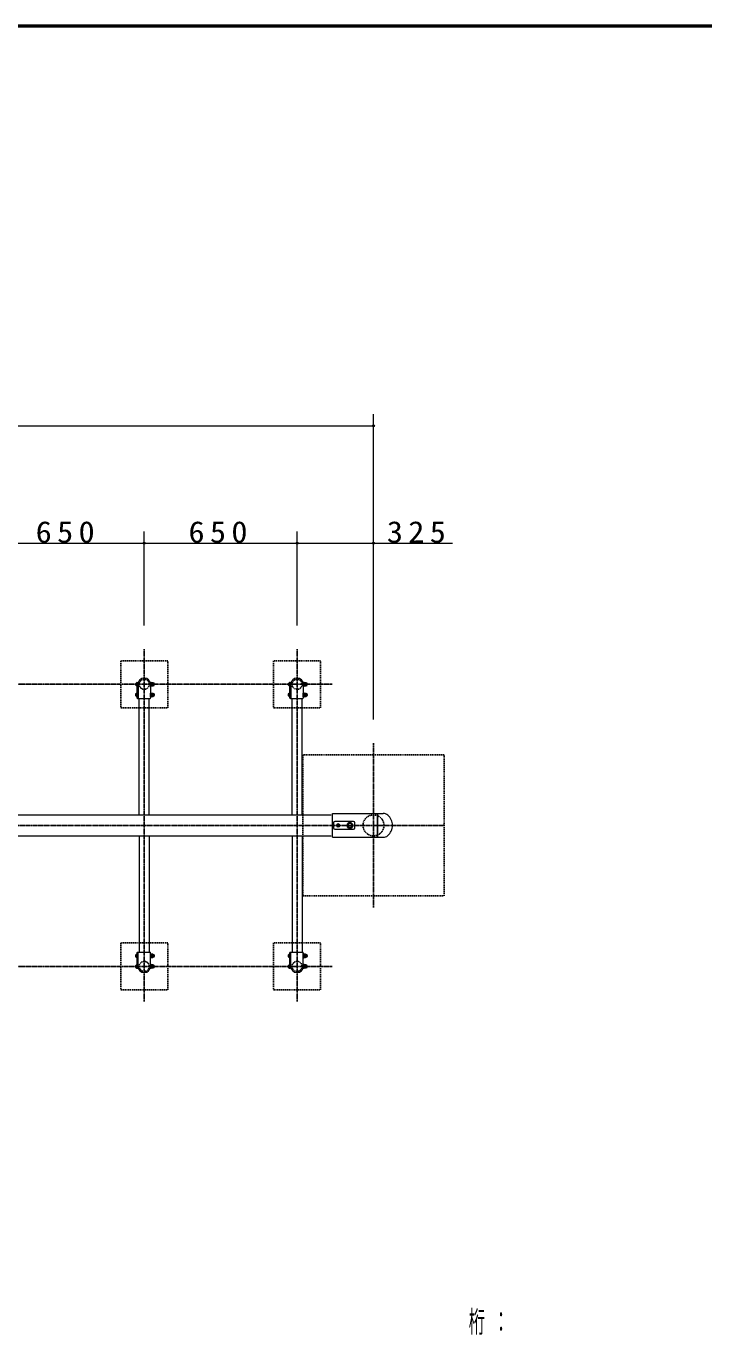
# Model space of a CAD drawing. Units: millimetres at full size. Extents: x -19540 to 57, y -990 to 13350.
# Drawn here: x -12377 to -9495, y 7783 to 13350 of the extents above; entities that cross this region are included whole.
import ezdxf

# ---------------------------------------------------------------- set-up
doc = ezdxf.new("R2010")
doc.units = ezdxf.units.MM
doc.linetypes.add('USER2', pattern=[6, 3, -1, 1, -1])
doc.linetypes.add('USER4', pattern=[8, 5, -3])
for name, color, linetype, lineweight in [('A3図枠', 7, 'Continuous', 25), ('線', 2, 'Continuous', 25), ('補助', 2, 'Continuous', 13)]:
    doc.layers.add(name, color=color, linetype=linetype, lineweight=lineweight)
doc.styles.add('ＭＳ ゴシック', font='')
doc.styles.get('ＭＳ ゴシック').set_extended_font_data('MS Gothic')

# ---------------------------------------------------------------- blocks, each defined once
blk = doc.blocks.new('dimension_origin')
at = {"color": 0, "linetype": 'Continuous', "lineweight": -2}
blk.add_circle((0, 0), 1.25, dxfattribs=at)

msp = doc.modelspace()

# ---------------------------------------------------------------- linework, layer by layer
at = {"layer": 'A3図枠', "lineweight": 50}
msp.add_line((0, 13350), (-19250, 13350), dxfattribs=at)
at = {"layer": '線', "color": 20, "linetype": 'USER2'}
for p, q in [((-11875, 9200), (-11875, 10700)), ((-11225, 9200), (-11225, 10700)), ((-17225, 10550), (-11075, 10550)), ((-10900, 9600), (-10900, 10300)), ((-17750, 9950), (-10600, 9950)), ((-17225, 9350), (-11075, 9350))]:
    msp.add_line(p, q, dxfattribs=at)
at = {"layer": '線'}
for p, q in [((-11911.35, 10546.5), (-11911.35, 10553.5)), ((-11908.1, 10556.9), (-11907.1, 10556.9)), ((-11908.1, 10543.1), (-11908.1, 10556.9)), ((-11908.1, 10543.1), (-11907.1, 10543.1)), ((-11907.1, 10558), (-11905.5, 10558)), ((-11907.1, 10542), (-11907.1, 10558)), ((-11907.1, 10543.1), (-11907.1, 10556.9)), ((-11907.1, 10542), (-11905.5, 10542)), ((-11905.5, 10558), (-11905.5, 10542)), ((-11905.5, 10555), (-11905.5, 10492)), ((-11903.5, 10557), (-11900.559, 10557)), ((-11848.5, 10558), (-11846.9, 10558)), ((-11848.5, 10542), (-11848.5, 10558)), ((-11848.5, 10542), (-11846.9, 10542)), ((-11846.9, 10558), (-11846.9, 10542)), ((-11846.9, 10542.3), (-11846.9, 10557.7)), ((-11846.9, 10557.7), (-11844.9, 10557.7)), ((-11844.9, 10550.682), (-11846.9, 10550.146)), ((-11844.9, 10549.854), (-11846.9, 10549.318)), ((-11846.9, 10542.3), (-11844.9, 10542.3)), ((-11844.9, 10542.3), (-11844.9, 10557.7)), ((-11844.9, 10556.5), (-11838.544, 10556.5)), ((-11844.9, 10543.5), (-11844.9, 10556.5)), ((-11844.9, 10550), (-11839.125, 10550)), ((-11844.9, 10543.5), (-11838.544, 10543.5)), ((-11838.544, 10556.5), (-11838.4, 10556.25)), ((-11838.544, 10543.5), (-11838.4, 10543.75)), ((-11838.4, 10543.75), (-11838.4, 10556.25)), ((-11261.35, 10546.5), (-11261.35, 10553.5)), ((-11258.1, 10556.9), (-11257.1, 10556.9)), ((-11258.1, 10543.1), (-11258.1, 10556.9)), ((-11258.1, 10543.1), (-11257.1, 10543.1)), ((-11257.1, 10558), (-11255.5, 10558)), ((-11257.1, 10542), (-11257.1, 10558)), ((-11257.1, 10543.1), (-11257.1, 10556.9)), ((-11257.1, 10542), (-11255.5, 10542)), ((-11255.5, 10558), (-11255.5, 10542)), ((-11255.5, 10555), (-11255.5, 10492)), ((-11253.5, 10557), (-11250.559, 10557)), ((-11198.5, 10558), (-11196.9, 10558)), ((-11198.5, 10542), (-11198.5, 10558)), ((-11198.5, 10542), (-11196.9, 10542)), ((-11196.9, 10558), (-11196.9, 10542)), ((-11196.9, 10542.3), (-11196.9, 10557.7)), ((-11196.9, 10557.7), (-11194.9, 10557.7)), ((-11194.9, 10550.682), (-11196.9, 10550.146)), ((-11194.9, 10549.854), (-11196.9, 10549.318)), ((-11196.9, 10542.3), (-11194.9, 10542.3)), ((-11194.9, 10542.3), (-11194.9, 10557.7)), ((-11194.9, 10556.5), (-11188.544, 10556.5)), ((-11194.9, 10543.5), (-11194.9, 10556.5)), ((-11194.9, 10550), (-11189.125, 10550)), ((-11194.9, 10543.5), (-11188.544, 10543.5)), ((-11188.544, 10556.5), (-11188.4, 10556.25)), ((-11188.544, 10543.5), (-11188.4, 10543.75)), ((-11188.4, 10543.75), (-11188.4, 10556.25)), ((-11911.35, 10501.5), (-11911.35, 10508.5)), ((-11908.1, 10511.9), (-11907.1, 10511.9)), ((-11908.1, 10498.1), (-11908.1, 10511.9)), ((-11908.1, 10498.1), (-11907.1, 10498.1)), ((-11907.1, 10513), (-11905.5, 10513)), ((-11907.1, 10497), (-11907.1, 10513)), ((-11907.1, 10498.1), (-11907.1, 10511.9)), ((-11907.1, 10497), (-11905.5, 10497)), ((-11905.5, 10513), (-11905.5, 10497)), ((-11848.5, 10513), (-11846.9, 10513)), ((-11848.5, 10497), (-11848.5, 10513)), ((-11848.5, 10497), (-11846.9, 10497)), ((-11846.9, 10513), (-11846.9, 10497)), ((-11846.9, 10497.3), (-11846.9, 10512.7)), ((-11846.9, 10512.7), (-11844.9, 10512.7)), ((-11844.9, 10505.682), (-11846.9, 10505.146)), ((-11844.9, 10504.854), (-11846.9, 10504.318)), ((-11846.9, 10497.3), (-11844.9, 10497.3)), ((-11844.9, 10497.3), (-11844.9, 10512.7)), ((-11844.9, 10511.5), (-11838.544, 10511.5)), ((-11844.9, 10498.5), (-11844.9, 10511.5)), ((-11844.9, 10505), (-11839.125, 10505)), ((-11844.9, 10498.5), (-11838.544, 10498.5)), ((-11838.544, 10511.5), (-11838.4, 10511.25)), ((-11838.544, 10498.5), (-11838.4, 10498.75)), ((-11838.4, 10498.75), (-11838.4, 10511.25)), ((-11261.35, 10501.5), (-11261.35, 10508.5)), ((-11258.1, 10511.9), (-11257.1, 10511.9)), ((-11258.1, 10498.1), (-11258.1, 10511.9)), ((-11258.1, 10498.1), (-11257.1, 10498.1)), ((-11257.1, 10513), (-11255.5, 10513)), ((-11257.1, 10497), (-11257.1, 10513)), ((-11257.1, 10498.1), (-11257.1, 10511.9)), ((-11257.1, 10497), (-11255.5, 10497)), ((-11255.5, 10513), (-11255.5, 10497)), ((-11198.5, 10513), (-11196.9, 10513)), ((-11198.5, 10497), (-11198.5, 10513)), ((-11198.5, 10497), (-11196.9, 10497)), ((-11196.9, 10513), (-11196.9, 10497)), ((-11196.9, 10497.3), (-11196.9, 10512.7)), ((-11196.9, 10512.7), (-11194.9, 10512.7)), ((-11194.9, 10505.682), (-11196.9, 10505.146)), ((-11194.9, 10504.854), (-11196.9, 10504.318)), ((-11196.9, 10497.3), (-11194.9, 10497.3)), ((-11194.9, 10497.3), (-11194.9, 10512.7)), ((-11194.9, 10511.5), (-11188.544, 10511.5)), ((-11194.9, 10498.5), (-11194.9, 10511.5)), ((-11194.9, 10505), (-11189.125, 10505)), ((-11194.9, 10498.5), (-11188.544, 10498.5)), ((-11188.544, 10511.5), (-11188.4, 10511.25)), ((-11188.544, 10498.5), (-11188.4, 10498.75)), ((-11188.4, 10498.75), (-11188.4, 10511.25)), ((-10882.5, 9899.2), (-10882.5, 10000.8)), ((-10882.5, 9899.2), (-10882.5, 10000.8)), ((-11005.485, 9959.5), (-11010.97, 9950)), ((-11010.97, 9950), (-11005.485, 9940.5)), ((-10994.515, 9959.5), (-11005.485, 9959.5)), ((-11005.485, 9940.5), (-10994.515, 9940.5)), ((-10989.03, 9950), (-10994.515, 9959.5)), ((-10994.515, 9940.5), (-10989.03, 9950)), ((-11911.35, 9391.5), (-11911.35, 9398.5)), ((-11911.35, 9346.5), (-11911.35, 9353.5)), ((-11908.1, 9401.9), (-11907.1, 9401.9)), ((-11908.1, 9388.1), (-11908.1, 9401.9)), ((-11908.1, 9388.1), (-11907.1, 9388.1)), ((-11908.1, 9356.9), (-11907.1, 9356.9)), ((-11908.1, 9343.1), (-11908.1, 9356.9)), ((-11907.1, 9403), (-11905.5, 9403)), ((-11907.1, 9387), (-11907.1, 9403)), ((-11907.1, 9388.1), (-11907.1, 9401.9)), ((-11907.1, 9387), (-11905.5, 9387)), ((-11907.1, 9358), (-11905.5, 9358)), ((-11907.1, 9342), (-11907.1, 9358)), ((-11907.1, 9343.1), (-11907.1, 9356.9)), ((-11905.5, 9345), (-11905.5, 9408)), ((-11905.5, 9403), (-11905.5, 9387)), ((-11905.5, 9358), (-11905.5, 9342)), ((-11848.5, 9403), (-11846.9, 9403)), ((-11848.5, 9387), (-11848.5, 9403)), ((-11848.5, 9387), (-11846.9, 9387)), ((-11848.5, 9358), (-11846.9, 9358)), ((-11848.5, 9342), (-11848.5, 9358)), ((-11846.9, 9403), (-11846.9, 9387)), ((-11846.9, 9387.3), (-11846.9, 9402.7)), ((-11846.9, 9402.7), (-11844.9, 9402.7)), ((-11844.9, 9395.682), (-11846.9, 9395.146)), ((-11844.9, 9394.854), (-11846.9, 9394.318)), ((-11846.9, 9387.3), (-11844.9, 9387.3)), ((-11846.9, 9358), (-11846.9, 9342)), ((-11846.9, 9342.3), (-11846.9, 9357.7)), ((-11846.9, 9357.7), (-11844.9, 9357.7)), ((-11844.9, 9387.3), (-11844.9, 9402.7)), ((-11844.9, 9401.5), (-11838.544, 9401.5)), ((-11844.9, 9388.5), (-11844.9, 9401.5)), ((-11844.9, 9395), (-11839.125, 9395)), ((-11844.9, 9388.5), (-11838.544, 9388.5)), ((-11844.9, 9342.3), (-11844.9, 9357.7)), ((-11844.9, 9356.5), (-11838.544, 9356.5)), ((-11844.9, 9343.5), (-11844.9, 9356.5)), ((-11838.544, 9401.5), (-11838.4, 9401.25)), ((-11838.544, 9388.5), (-11838.4, 9388.75)), ((-11838.544, 9356.5), (-11838.4, 9356.25)), ((-11838.4, 9388.75), (-11838.4, 9401.25)), ((-11838.4, 9343.75), (-11838.4, 9356.25)), ((-11261.35, 9391.5), (-11261.35, 9398.5)), ((-11261.35, 9346.5), (-11261.35, 9353.5)), ((-11258.1, 9401.9), (-11257.1, 9401.9)), ((-11258.1, 9388.1), (-11258.1, 9401.9)), ((-11258.1, 9388.1), (-11257.1, 9388.1)), ((-11258.1, 9356.9), (-11257.1, 9356.9)), ((-11258.1, 9343.1), (-11258.1, 9356.9)), ((-11257.1, 9403), (-11255.5, 9403)), ((-11257.1, 9387), (-11257.1, 9403)), ((-11257.1, 9388.1), (-11257.1, 9401.9)), ((-11257.1, 9387), (-11255.5, 9387)), ((-11257.1, 9358), (-11255.5, 9358)), ((-11257.1, 9342), (-11257.1, 9358)), ((-11257.1, 9343.1), (-11257.1, 9356.9)), ((-11255.5, 9345), (-11255.5, 9408)), ((-11255.5, 9403), (-11255.5, 9387)), ((-11255.5, 9358), (-11255.5, 9342)), ((-11198.5, 9403), (-11196.9, 9403)), ((-11198.5, 9387), (-11198.5, 9403)), ((-11198.5, 9387), (-11196.9, 9387)), ((-11198.5, 9358), (-11196.9, 9358)), ((-11198.5, 9342), (-11198.5, 9358)), ((-11196.9, 9403), (-11196.9, 9387)), ((-11196.9, 9387.3), (-11196.9, 9402.7)), ((-11196.9, 9402.7), (-11194.9, 9402.7)), ((-11194.9, 9395.682), (-11196.9, 9395.146)), ((-11194.9, 9394.854), (-11196.9, 9394.318)), ((-11196.9, 9387.3), (-11194.9, 9387.3)), ((-11196.9, 9358), (-11196.9, 9342)), ((-11196.9, 9342.3), (-11196.9, 9357.7)), ((-11196.9, 9357.7), (-11194.9, 9357.7)), ((-11194.9, 9387.3), (-11194.9, 9402.7)), ((-11194.9, 9401.5), (-11188.544, 9401.5)), ((-11194.9, 9388.5), (-11194.9, 9401.5)), ((-11194.9, 9395), (-11189.125, 9395)), ((-11194.9, 9388.5), (-11188.544, 9388.5)), ((-11194.9, 9342.3), (-11194.9, 9357.7)), ((-11194.9, 9356.5), (-11188.544, 9356.5)), ((-11194.9, 9343.5), (-11194.9, 9356.5)), ((-11188.544, 9401.5), (-11188.4, 9401.25)), ((-11188.544, 9388.5), (-11188.4, 9388.75)), ((-11188.544, 9356.5), (-11188.4, 9356.25)), ((-11188.4, 9388.75), (-11188.4, 9401.25)), ((-11188.4, 9343.75), (-11188.4, 9356.25)), ((-11908.1, 9343.1), (-11907.1, 9343.1)), ((-11907.1, 9342), (-11905.5, 9342)), ((-11903.5, 9343), (-11900.559, 9343)), ((-11848.5, 9342), (-11846.9, 9342)), ((-11844.9, 9350.682), (-11846.9, 9350.146)), ((-11844.9, 9349.854), (-11846.9, 9349.318)), ((-11846.9, 9342.3), (-11844.9, 9342.3)), ((-11844.9, 9350), (-11839.125, 9350)), ((-11844.9, 9343.5), (-11838.544, 9343.5)), ((-11838.544, 9343.5), (-11838.4, 9343.75)), ((-11258.1, 9343.1), (-11257.1, 9343.1)), ((-11257.1, 9342), (-11255.5, 9342)), ((-11253.5, 9343), (-11250.559, 9343)), ((-11198.5, 9342), (-11196.9, 9342)), ((-11194.9, 9350.682), (-11196.9, 9350.146)), ((-11194.9, 9349.854), (-11196.9, 9349.318)), ((-11196.9, 9342.3), (-11194.9, 9342.3)), ((-11194.9, 9350), (-11189.125, 9350)), ((-11194.9, 9343.5), (-11188.544, 9343.5)), ((-11188.544, 9343.5), (-11188.4, 9343.75))]:
    msp.add_line(p, q, dxfattribs=at)
at = {"layer": '線', "color": 7, "lineweight": 13}
for p, q in [((-11901.5, 10550), (-11901.5, 10492)), ((-11848.5, 10550), (-11848.5, 10492)), ((-11251.5, 10550), (-11251.5, 10492)), ((-11198.5, 10550), (-11198.5, 10492)), ((-11903.5, 10490), (-11850.5, 10490)), ((-11896.35, 9994.55), (-11896.35, 10490)), ((-11853.65, 9994.55), (-11853.65, 10490)), ((-11253.5, 10490), (-11200.5, 10490)), ((-11246.35, 9994.55), (-11246.35, 10490)), ((-11203.65, 9994.55), (-11203.65, 10490)), ((-13975, 9994.55), (-11079.621, 9994.55)), ((-11075, 9899.2), (-11075, 10000.8)), ((-11075, 10000.8), (-10882.5, 10000.8)), ((-10985, 9966), (-11065, 9966)), ((-10882.5, 10000.8), (-10858.701, 10000.8)), ((-11070, 9961), (-11070, 9939)), ((-11065, 9934), (-10985, 9934)), ((-10980, 9939), (-10980, 9961)), ((-13975, 9905.45), (-11079.621, 9905.45)), ((-11896.35, 9905.45), (-11896.35, 9410)), ((-11853.65, 9905.45), (-11853.65, 9410)), ((-11246.35, 9905.45), (-11246.35, 9410)), ((-11203.65, 9905.45), (-11203.65, 9410)), ((-11075, 9899.2), (-10882.5, 9899.2)), ((-10882.5, 9899.2), (-10858.701, 9899.2)), ((-11903.5, 9410), (-11850.5, 9410)), ((-11253.5, 9410), (-11200.5, 9410)), ((-11901.5, 9350), (-11901.5, 9408)), ((-11848.5, 9350), (-11848.5, 9408)), ((-11251.5, 9350), (-11251.5, 9408)), ((-11198.5, 9350), (-11198.5, 9408))]:
    msp.add_line(p, q, dxfattribs=at)
at = {"layer": '線', "color": 4, "linetype": 'USER4'}
for points in [[(-11975, 10450), (-11775, 10450), (-11775, 10650), (-11975, 10650)], [(-11325, 10450), (-11125, 10450), (-11125, 10650), (-11325, 10650)], [(-11200, 9650), (-10600, 9650), (-10600, 10250), (-11200, 10250)], [(-11975, 9250), (-11775, 9250), (-11775, 9450), (-11975, 9450)], [(-11325, 9250), (-11125, 9250), (-11125, 9450), (-11325, 9450)]]:
    msp.add_lwpolyline(points, close=True, dxfattribs=at)
at = {"layer": '線'}
msp.add_lwpolyline([(-11053, 9948.268), (-11050, 9946.536), (-11047, 9948.268), (-11047, 9951.732), (-11050, 9953.464), (-11053, 9951.732)], close=True, dxfattribs=at)
at = {"layer": '線', "color": 4, "linetype": 'USER4'}
for centre, radius in [((-11875, 10550), 21.35), ((-11225, 10550), 21.35), ((-10900, 9950), 44.55), ((-11875, 9350), 21.35), ((-11225, 9350), 21.35)]:
    msp.add_circle(centre, radius, dxfattribs=at)
at = {"layer": '線'}
for centre, radius in [((-11050, 9950), 6), ((-11000, 9950), 12), ((-11000, 9950), 9.5)]:
    msp.add_circle(centre, radius, dxfattribs=at)
for centre, radius, start, end in [((-11904.285, 10550), 7.884, 118.93814, 153.64619), ((-11904.285, 10550), 7.884, 206.35381, 241.06186), ((-11903.5, 10555), 2, 90, 180), ((-11847.932, 10553.25), 9.387, 339.74445, 20.25555), ((-11847.932, 10546.75), 9.387, 339.74445, 20.25555), ((-11838.655, 10550), 6.255, 272.33828, 87.66172), ((-11254.285, 10550), 7.884, 118.93814, 153.64619), ((-11254.285, 10550), 7.884, 206.35381, 241.06186), ((-11253.5, 10555), 2, 90, 180), ((-11197.932, 10553.25), 9.387, 339.74445, 20.25555), ((-11197.932, 10546.75), 9.387, 339.74445, 20.25555), ((-11188.655, 10550), 6.255, 272.33828, 87.66172), ((-11904.285, 10505), 7.884, 118.93814, 153.64619), ((-11904.285, 10505), 7.884, 206.35381, 241.06186), ((-11903.5, 10492), 2, 180, 270), ((-11847.932, 10508.25), 9.387, 339.74445, 20.25555), ((-11847.932, 10501.75), 9.387, 339.74445, 20.25555), ((-11838.655, 10505), 6.255, 272.33828, 87.66172), ((-11254.285, 10505), 7.884, 118.93814, 153.64619), ((-11254.285, 10505), 7.884, 206.35381, 241.06186), ((-11253.5, 10492), 2, 180, 270), ((-11197.932, 10508.25), 9.387, 339.74445, 20.25555), ((-11197.932, 10501.75), 9.387, 339.74445, 20.25555), ((-11188.655, 10505), 6.255, 272.33828, 87.66172), ((-11903.5, 9408), 2, 90, 180), ((-11253.5, 9408), 2, 90, 180), ((-11904.285, 9395), 7.884, 118.93814, 153.64619), ((-11904.285, 9395), 7.884, 206.35381, 241.06186), ((-11904.285, 9350), 7.884, 118.93814, 153.64619), ((-11847.932, 9398.25), 9.387, 339.74445, 20.25555), ((-11847.932, 9391.75), 9.387, 339.74445, 20.25555), ((-11847.932, 9353.25), 9.387, 339.74445, 20.25555), ((-11838.655, 9395), 6.255, 272.33828, 87.66172), ((-11838.655, 9350), 6.255, 272.33828, 87.66172), ((-11254.285, 9395), 7.884, 118.93814, 153.64619), ((-11254.285, 9395), 7.884, 206.35381, 241.06186), ((-11254.285, 9350), 7.884, 118.93814, 153.64619), ((-11197.932, 9398.25), 9.387, 339.74445, 20.25555), ((-11197.932, 9391.75), 9.387, 339.74445, 20.25555), ((-11197.932, 9353.25), 9.387, 339.74445, 20.25555), ((-11188.655, 9395), 6.255, 272.33828, 87.66172), ((-11188.655, 9350), 6.255, 272.33828, 87.66172), ((-11904.285, 9350), 7.884, 206.35381, 241.06186), ((-11903.5, 9345), 2, 180, 270), ((-11847.932, 9346.75), 9.387, 339.74445, 20.25555), ((-11254.285, 9350), 7.884, 206.35381, 241.06186), ((-11253.5, 9345), 2, 180, 270), ((-11197.932, 9346.75), 9.387, 339.74445, 20.25555)]:
    msp.add_arc(centre, radius, start, end, dxfattribs=at)
at = {"layer": '線', "color": 7, "lineweight": 13}
for centre, radius, start, end in [((-11875, 10550), 26.5, 0, 180), ((-11225, 10550), 26.5, 0, 180), ((-11899.5, 10492), 2, 180, 270), ((-11850.5, 10492), 2, 270, 0), ((-11249.5, 10492), 2, 180, 270), ((-11200.5, 10492), 2, 270, 0), ((-11065, 9961), 5, 90, 180), ((-10985, 9961), 5, 0, 90), ((-10858.701, 9970.8), 30, 50.0062, 90), ((-10876.15, 9950), 57.15, 309.9938, 50.0062), ((-11065, 9939), 5, 180, 270), ((-10985, 9939), 5, 270, 0), ((-10858.701, 9929.2), 30, 270, 309.9938), ((-11899.5, 9408), 2, 90, 180), ((-11850.5, 9408), 2, 0, 90), ((-11249.5, 9408), 2, 90, 180), ((-11200.5, 9408), 2, 0, 90), ((-11875, 9350), 26.5, 180, 0), ((-11225, 9350), 26.5, 180, 0)]:
    msp.add_arc(centre, radius, start, end, dxfattribs=at)
at = {"layer": '補助'}
for p, q in [((-10900, 10400), (-10900, 11700)), ((-17400, 11650), (-10900, 11650)), ((-11875, 10800), (-11875, 11200)), ((-11875, 10800), (-11875, 11200)), ((-11225, 10800), (-11225, 11200)), ((-11225, 10800), (-11225, 11200)), ((-10900, 10400), (-10900, 11200)), ((-12525, 11150), (-11875, 11150)), ((-11875, 11150), (-11225, 11150)), ((-11225, 11150), (-10563.571, 11150))]:
    msp.add_line(p, q, dxfattribs=at)

# ---------------------------------------------------------------- block references
at = {"layer": '補助', "xscale": 3.33, "yscale": 3.33, "rotation": 180}
for p in [(-10900, 11650), (-11875, 11150), (-11225, 11150), (-10900, 11150)]:
    msp.add_blockref('dimension_origin', p, dxfattribs=at)
at = {"layer": '補助', "xscale": 3.33, "yscale": 3.33}
for p in [(-11875, 11150), (-11225, 11150)]:
    msp.add_blockref('dimension_origin', p, dxfattribs=at)

# ---------------------------------------------------------------- texts
at = {"layer": '補助', "char_height": 91.64, "style": 'ＭＳ ゴシック'}
for s, insert, attachment_point in [('\\T1.33;\\W1.1;650', (-12200, 11151), 8), ('\\T1.33;\\W1.1;650', (-11550, 11151), 8), ('\\T1.33;\\W1.1;325', (-10706.429, 11151), 8), ('\\T1.5;\\W0.55;桁：', (-10495, 7884.05), 1)]:
    msp.add_mtext(s, dxfattribs=dict(at, insert=insert, attachment_point=attachment_point))

doc.saveas('drawing.dxf')
